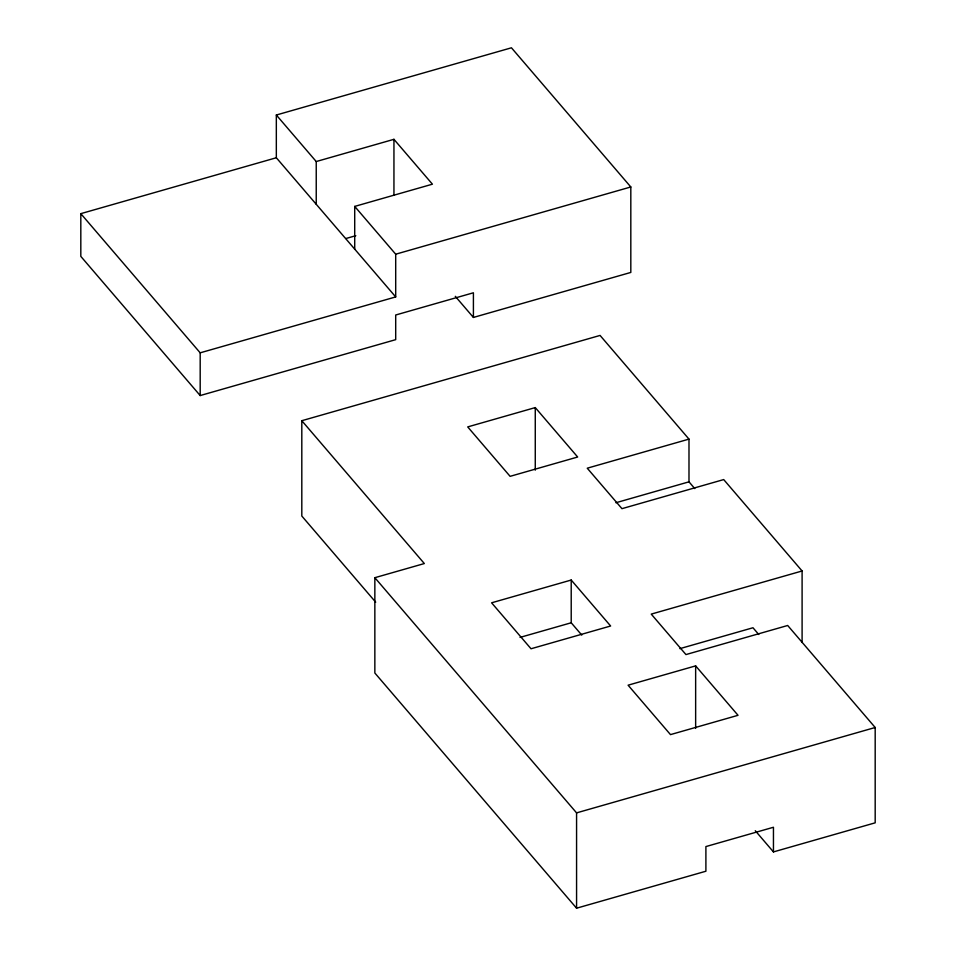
<?xml version="1.0" encoding="UTF-8"?>
<svg xmlns="http://www.w3.org/2000/svg" width="956" height="956" viewBox="0 0 956 956"><rect width="100%" height="100%" fill="white"/><g stroke="black" fill="none" stroke-linecap="round" stroke-linejoin="round"><path stroke-width="1.43" d="M276.332 157.752L80.818 213.654L200.186 352.824L395.7 296.922L276.332 157.752L276.332 115.019L511.448 47.8L630.817 186.97L630.817 272.436L473.411 317.44L455.295 296.324M276.332 115.019L316.233 161.54L393.944 139.325L432.423 184.185L354.712 206.412L354.712 249.134M345.905 238.522L355.799 235.69M354.712 206.412L395.7 254.2L630.817 186.97M80.818 213.654L80.818 256.375L200.186 395.557L395.7 339.655L395.7 315.002L473.411 292.787L473.411 317.44M375.708 602.184L301.809 516.025L301.809 420.712L600.069 335.437L688.989 439.115L688.989 481.836L694.773 488.588M535.264 407.591L467.711 426.914L510.11 476.339L577.663 457.016L535.264 407.591L535.264 470.149M688.989 439.115L587.247 468.201L621.962 508.664L723.704 479.577L802.096 570.983L802.096 642.468M615.915 502.737L688.989 481.836M802.096 570.983L651.239 614.111L685.954 654.573L787.684 625.487L875.182 727.504L875.182 822.829L773.452 851.916L773.452 827.263L705.898 846.574L705.898 871.227L576.576 908.2L374.848 673.012L374.848 577.699L424.333 563.55L301.809 420.712M571.21 580.041L491.599 602.806L531.022 648.765L610.633 626.001L571.21 580.041L571.21 622.774L581.786 635.107M520.028 637.401L571.21 622.774M679.895 648.646L752.97 627.757L758.765 634.497M695.645 665.878L628.092 685.189L670.491 734.614L738.032 715.303L695.645 665.878L695.645 728.424M374.848 577.699L576.576 812.875L875.182 727.504M755.264 830.704L773.452 851.916M576.576 812.875L576.576 908.2M395.7 254.2L395.7 296.922M393.944 139.325L393.944 195.323M316.233 161.54L316.233 204.273M200.186 352.824L200.186 395.557"/></g></svg>
